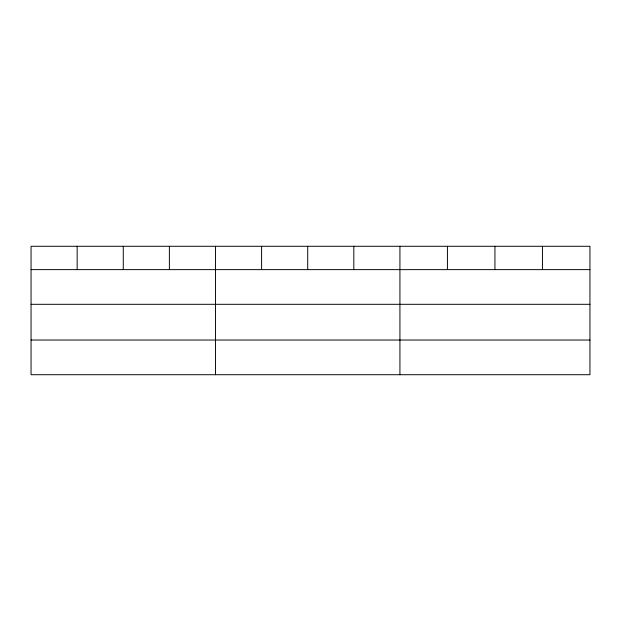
<?xml version="1.0" encoding="UTF-8"?>
<svg xmlns="http://www.w3.org/2000/svg" width="621" height="621" viewBox="0 0 621 621"><rect width="100%" height="100%" fill="white"/><g stroke="black" fill="none" stroke-linecap="round" stroke-linejoin="round"><path stroke-width="0.93" d="M589.95 304.306L589.95 246.281L31.05 246.281L31.05 374.719L589.95 374.719L589.95 304.306L31.05 304.306M31.05 269.63L589.95 269.63M31.05 340.036L589.95 340.036M542.443 246.281L542.443 269.63M494.937 246.281L494.937 269.63M447.43 246.281L447.43 269.63M399.924 246.281L399.924 374.719M353.815 246.281L353.815 269.63M307.705 246.281L307.705 269.63M261.596 246.281L261.596 269.63M215.487 246.281L215.487 374.719M169.378 246.281L169.378 269.63M123.269 246.281L123.269 269.63M77.159 246.281L77.159 269.63"/></g></svg>
